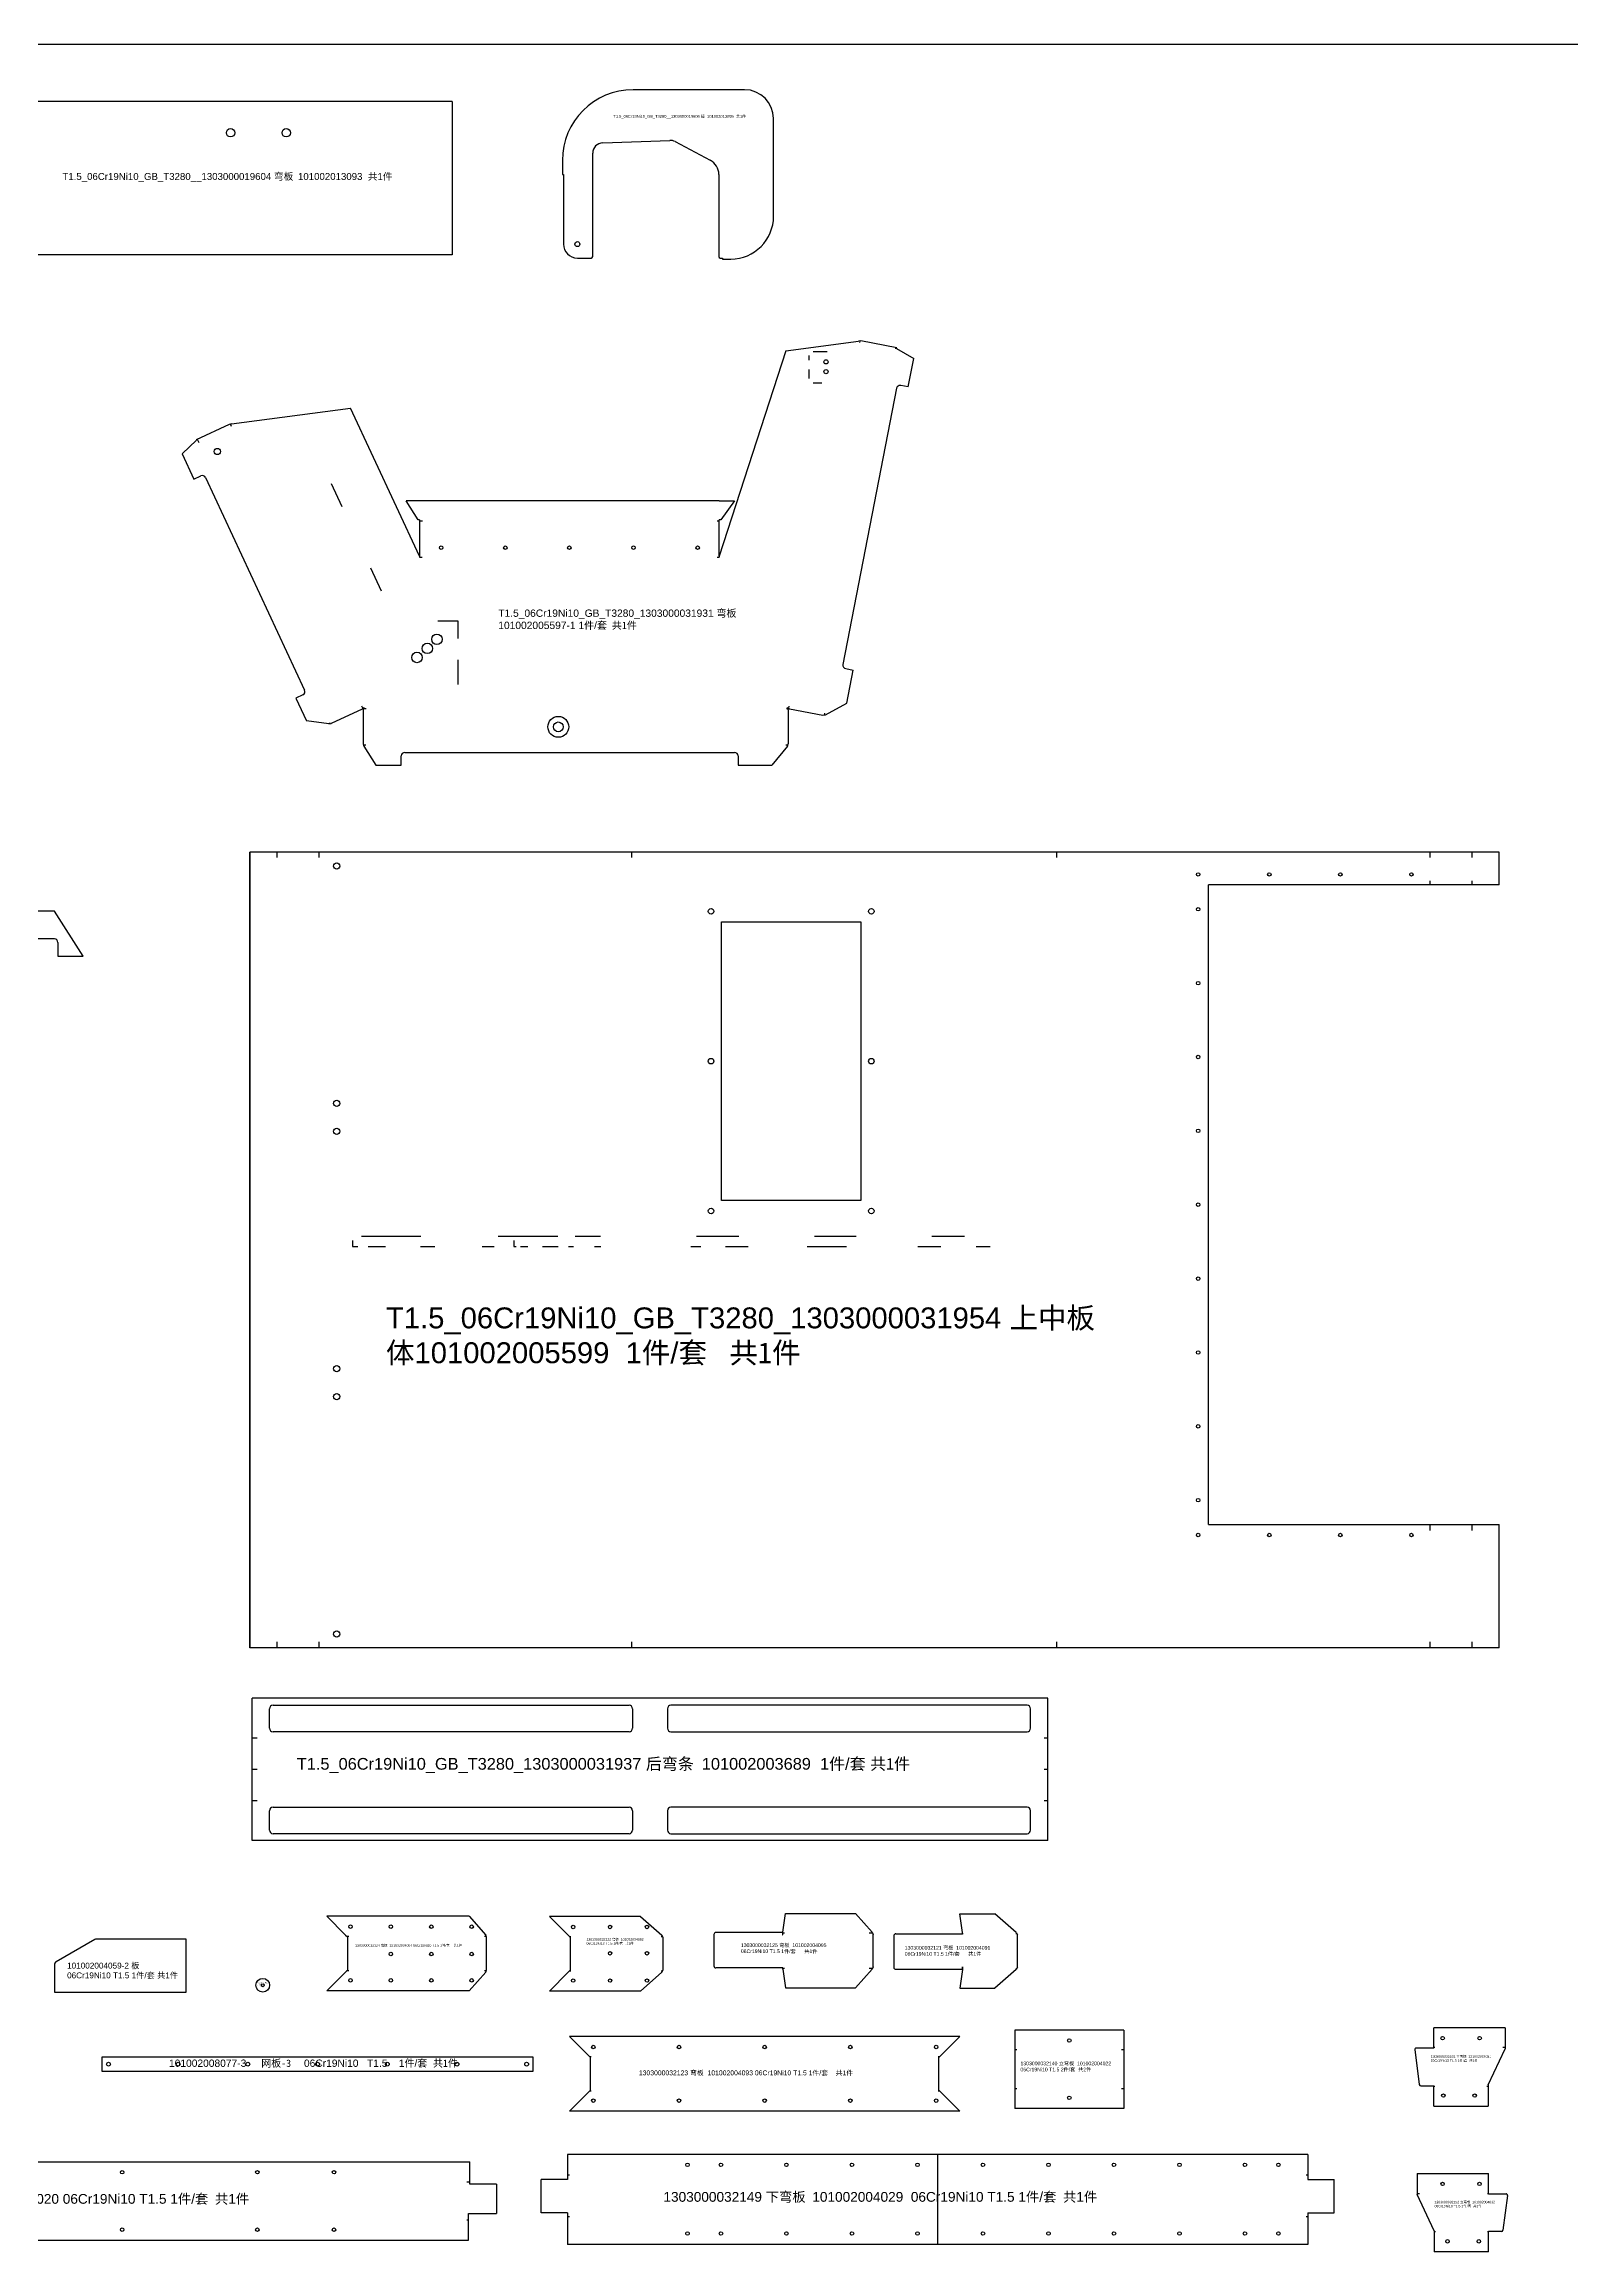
# Model space of a CAD drawing. Extents: x -15495 to 21573, y -5484 to 3275.
# Drawn here: x -3568 to -1376, y -578 to 2590 of the extents above; entities that cross this region are included whole.
import ezdxf

# ---------------------------------------------------------------- set-up
doc = ezdxf.new("R2010")
doc.units = 0
doc.header["$MEASUREMENT"] = 0
doc.linetypes.add('CENTERX2', pattern=[20.32, 12.7, -2.54, 2.54, -2.54])
doc.layers.get('0').update_dxf_attribs({"linetype": 'CONTINUOUS'})
doc.layers.add('S1', color=7, linetype='CONTINUOUS')
doc.styles.get("Standard").update_dxf_attribs({"font": 'arial.ttf'})

# ---------------------------------------------------------------- blocks, each defined once
blk = doc.blocks.new('1303000019604_弯板_101002013')
at = {"color": 7, "linetype": 'CONTINUOUS'}
for p, q in [((-24.9, -239.5), (-24.9, -459.5)), ((623.9, -239.5), (-24.9, -239.5)), ((623.9, -239.5), (623.9, -459.5)), ((623.9, -459.5), (-24.9, -459.5))]:
    blk.add_line(p, q, dxfattribs=at)
for centre in [(305.9, -284.5), (385.9, -284.5)]:
    blk.add_circle(centre, 6, dxfattribs=at)
at = {"layer": 'S1', "color": 3, "insert": (301.5, -348.6), "char_height": 9.92, "width": 487.13, "attachment_point": 5}
blk.add_mtext('T1.5_06Cr19Ni10_GB_T3280__1303000019604 {\\fSimSun|b0|i0|c134|p54;弯板 }101002013093  {\\fSimSun|b0|i0|c134|p54;共}1{\\fSimSun|b0|i0|c134|p54;件}', dxfattribs=at)
blk = doc.blocks.new('1303000019606_板_1010020130')
at = {"color": 7, "linetype": 'CONTINUOUS'}
for p, q in [((60, 121.5), (-100, 121.5)), ((101.5, -60), (101.5, 80)), ((-143.5, 45.4), (-47.3, 48.8)), ((-39.8, 47), (10.7, 20.3)), ((-201.5, 20), (-201.5, 0)), ((-201.5, 0), (-200, 0)), ((-200, 0), (-200, -100)), ((-158, -118), (-158, 30.4)), ((23, 0), (23, -118)), ((-180, -120), (-160, -120)), ((25, -120), (28, -120)), ((28, -120), (28, -121.5)), ((28, -121.5), (40, -121.5))]:
    blk.add_line(p, q, dxfattribs=at)
blk.add_circle((-180, -100), 3.5, dxfattribs=at)
for centre, radius, start, end in [((-100, 20), 101.5, 90, 180), ((60, 80), 41.5, 0, 90), ((-143, 30.4), 15, 91.9973, 180), ((-46.8, 33.8), 15, 62.14, 91.9973), ((0, 0), 23, 0, 62.14), ((40, -60), 61.5, 270, 0), ((-180, -100), 20, 180, 270), ((-160, -118), 2, 270, 0), ((25, -118), 2, 180, 270)]:
    blk.add_arc(centre, radius, start, end, dxfattribs=at)
at = {"layer": 'S1', "color": 3, "insert": (-33.1, 82.7), "char_height": 4.1, "width": 196.045, "attachment_point": 5}
blk.add_mtext('T1.5_06Cr19Ni10_GB_T3280__1303000019606 {\\fSimSun|b0|i0|c134|p54;板 }101002013095  {\\fSimSun|b0|i0|c134|p54;共}1{\\fSimSun|b0|i0|c134|p54;件}', dxfattribs=at)
blk = doc.blocks.new('1303000031931_弯板_101002005')
at = {"color": 7, "linetype": 'CONTINUOUS'}
for p, q in [((2341.9, 671.2), (2246.1, 376.6)), ((2341.9, 671.2), (2446.1, 685)), ((2449.5, 685.4), (2446.1, 685)), ((2500.8, 675.4), (2449.5, 685.4)), ((2500.6, 674.4), (2500.8, 675.4)), ((2500.6, 674.4), (2525.3, 660.4)), ((2517.4, 619.4), (2525.3, 660.4)), ((2500.7, 617.5), (2423.7, 221.2)), ((2517.4, 619.4), (2506.6, 621.5)), ((1546.4, 566.3), (1717.2, 588.8)), ((1816.1, 376.6), (1717.2, 588.8)), ((1496.1, 542.9), (1475.3, 523.7)), ((1543.1, 565.8), (1495.7, 543.7)), ((1495.7, 543.7), (1496.1, 542.9)), ((1546.4, 566.3), (1543.1, 565.8)), ((1475.3, 523.7), (1492.4, 487.1)), ((1492.4, 487.1), (1502.3, 491.7)), ((1509, 489.3), (1651.1, 184.4)), ((1814.3, 429), (1797.1, 456)), ((2246.1, 456), (1797.1, 456)), ((2246.1, 456), (2267.9, 456)), ((2267.9, 456), (2248.3, 429)), ((1816.1, 429), (1814.3, 429)), ((1816.1, 429), (1816.1, 376.6)), ((2248.3, 429), (2246.1, 429)), ((2246.1, 376.6), (2246.1, 429)), ((2427.6, 215.3), (2438.4, 213.2)), ((2429.2, 165.6), (2438.4, 213.2)), ((1648.7, 177.8), (1638.7, 173.1)), ((1638.7, 173.1), (1654.1, 140.2)), ((1733.6, 157.2), (1736.1, 159.4)), ((1736.1, 159.4), (1735.2, 156.2)), ((2344, 159.4), (2346.9, 157.6)), ((2345.1, 156.2), (2344, 159.4)), ((2398.4, 148.9), (2429.2, 165.6)), ((1685.8, 136), (1654.1, 140.2)), ((1685.8, 136), (1689.2, 136.5)), ((1733.6, 157.2), (1689.2, 136.5)), ((1735.2, 156.2), (1735.2, 107.2)), ((2345.1, 156.2), (2345.1, 107.2)), ((2346.9, 157.6), (2395, 148.3)), ((2395, 148.3), (2398.4, 148.9)), ((1735.2, 107.2), (1736.2, 103.9)), ((1736.2, 103.9), (1753.4, 76.9)), ((2343.9, 103.9), (2321.6, 76.9)), ((2343.9, 103.9), (2345.1, 107.2)), ((1753.4, 76.9), (1789.8, 76.9)), ((1789.8, 76.9), (1789.8, 89.9)), ((1794.8, 94.9), (2268.1, 94.9)), ((2273.1, 89.9), (2273.1, 76.9)), ((2273.1, 76.9), (2321.6, 76.9))]:
    blk.add_line(p, q, dxfattribs=at)
at = {"color": 6, "linetype": 'CONTINUOUS'}
for p, q in [((2380.8, 670.4), (2400.9, 670.4)), ((2447.8, 685.2), (2447.4, 683.1)), ((2499.2, 675.7), (2498.9, 674.2)), ((2374.8, 664.4), (2374.8, 657.7)), ((2374.8, 644.7), (2374.8, 631.4)), ((2380.8, 625.4), (2393.3, 625.4)), ((1497.2, 544.4), (1499.4, 539.7)), ((1546.2, 562.9), (1544.7, 566.1)), ((1689.4, 480.9), (1704.8, 447.9)), ((1816.1, 427.4), (1820.5, 427.4)), ((2243, 427.4), (2246.1, 427.4)), ((1745.9, 359.8), (1761.2, 326.8)), ((1816.1, 375.2), (1819.9, 375.2)), ((2243.2, 375.2), (2246.1, 375.2)), ((1842.5, 283.9), (1871, 283.9)), ((1871, 283.9), (1871, 258.3)), ((1734.9, 158.3), (1733.4, 161.4)), ((2346, 161.6), (2345.4, 158.5)), ((1686.7, 138.1), (1687.5, 136.3)), ((1739.7, 157.8), (1735.7, 157.8)), ((2344.6, 157.8), (2342.5, 157.8)), ((2397.3, 151.5), (2396.7, 148.6)), ((1738.9, 105.6), (1735.7, 105.6)), ((2344.5, 105.6), (2341.9, 105.6))]:
    blk.add_line(p, q, dxfattribs=at)
at = {"color": 1}
for p, q in [((1816.1, 376.6), (1816.1, 375.2)), ((2246.1, 376.6), (2246.1, 375.2))]:
    blk.add_line(p, q, dxfattribs=at)
at = {"color": 6}
blk.add_line((1871, 227.8), (1871, 192.7), dxfattribs=at)
at = {"color": 7, "linetype": 'CONTINUOUS'}
for centre, radius in [((2399.3, 655.4), 3), ((2399.3, 641.4), 3), ((1526, 526.8), 4.5), ((1847.1, 388.8), 2.5), ((1939.1, 388.8), 2.5), ((2031.1, 388.8), 2.5), ((2123.1, 388.8), 2.5), ((2215.1, 388.8), 2.5), ((1841, 257.3), 7.5), ((1812.4, 231.3), 7.5), ((1827.3, 244.3), 7.5), ((2015.2, 131.7), 7)]:
    blk.add_circle(centre, radius, dxfattribs=at)
at = {"color": 6}
blk.add_circle((2015.2, 131.7), 15, dxfattribs=at)
at = {"color": 7, "linetype": 'CONTINUOUS'}
for centre, start, end in [((2505.6, 616.6), 79, 169), ((1504.4, 487.2), 25, 115), ((2428.6, 220.2), 169, 259), ((1646.6, 182.3), 295, 25), ((1794.8, 89.9), 90, 180), ((2268.1, 89.9), 0, 90)]:
    blk.add_arc(centre, 5, start, end, dxfattribs=at)
at = {"color": 3, "insert": (1929.1, 300.1), "char_height": 10.5, "width": 348.156, "attachment_point": 1}
blk.add_mtext('T1.5_06Cr19Ni10_GB_T3280_1303000031931 {\\fSimSun|b0|i0|c134|p2;弯板 }101002005597-1 1{\\fSimSun|b0|i0|c134|p2;件}/{\\fSimSun|b0|i0|c134|p2;套 共1件}', dxfattribs=at)
blk = doc.blocks.new('1303000031919_弯板_101002005')
at = {"color": 7, "linetype": 'CONTINUOUS'}
for p, q in [((261.1, -378.3), (301.1, -378.3)), ((261.1, -437.3), (261.1, -378.3)), ((301.1, -378.3), (301.1, -437.3)), ((386.1, -437.3), (386.1, -378.3)), ((386.1, -378.3), (426.1, -378.3)), ((426.1, -378.3), (426.1, -437.3)), ((511.1, -437.3), (511.1, -378.3)), ((511.1, -378.3), (551.1, -378.3)), ((551.1, -378.3), (551.1, -437.3)), ((181.1, -434), (127.6, -499)), ((260.8, -434), (181.1, -434)), ((260.8, -434), (260.8, -437.3)), ((301.4, -437.3), (301.4, -434)), ((385.8, -434), (301.4, -434)), ((385.8, -434), (385.8, -437.3)), ((426.4, -437.3), (426.4, -434)), ((510.8, -434), (426.4, -434)), ((510.8, -434), (510.8, -437.3)), ((654.5, -434), (551.4, -434)), ((551.4, -437.3), (551.4, -434)), ((696, -498.9), (654.5, -434)), ((654.5, -474), (181.1, -474)), ((127.6, -499), (176.1, -499)), ((176.1, -479), (176.1, -499)), ((659.5, -479), (659.5, -498.9)), ((659.5, -498.9), (696, -498.9))]:
    blk.add_line(p, q, dxfattribs=at)
at = {"color": 6, "linetype": 'CONTINUOUS'}
for p, q in [((301.1, -435.4), (261.1, -435.4)), ((426.1, -435.4), (386.1, -435.4)), ((551.1, -435.4), (511.1, -435.4))]:
    blk.add_line(p, q, dxfattribs=at)
at = {"color": 7, "linetype": 'CONTINUOUS'}
for centre, radius, start, end in [((261, -437.3), 0.15, 180, 0), ((301.3, -437.3), 0.15, 180, 0), ((386, -437.3), 0.15, 180, 0), ((426.3, -437.3), 0.15, 180, 0), ((511, -437.3), 0.15, 180, 0), ((551.3, -437.3), 0.15, 180, 0), ((181.1, -479), 5, 90, 180), ((654.5, -479), 5, 0, 90)]:
    blk.add_arc(centre, radius, start, end, dxfattribs=at)
at = {"color": 3, "insert": (236.4, -450.2), "char_height": 5.25, "width": 318.191, "attachment_point": 1}
blk.add_mtext('T1.5_06Cr19Ni10_GB_T3280_1303000031919 {\\fSimSun|b0|i0|c134|p2;弯板 }101002005595-3 1{\\fSimSun|b0|i0|c134|p2;件}/{\\fSimSun|b0|i0|c134|p2;套 共}1{\\fSimSun|b0|i0|c134|p2;件}', dxfattribs=at)
blk = doc.blocks.new('1303000031954_上中板体_1010020')
at = {"color": 7, "linetype": 'CONTINUOUS'}
for p, q in [((810592.5, 1288356.1), (810592.5, 1287214.1)), ((810592.5, 1287214.1), (810592.5, 1288356.1)), ((810592.5, 1287214.1), (810592.5, 1288356.1)), ((812385.7, 1288356.1), (810592.5, 1288356.1)), ((812385.7, 1288309.1), (812385.7, 1288356.1)), ((811968.6, 1287391.1), (811968.6, 1288309.1)), ((812385.7, 1288309.1), (811968.6, 1288309.1)), ((811269.6, 1287856.1), (811269.6, 1288256.1)), ((811269.6, 1288256.1), (811469.6, 1288256.1)), ((811469.6, 1288256.1), (811469.6, 1287856.1)), ((811469.6, 1287856.1), (811269.6, 1287856.1)), ((811968.6, 1287391.1), (812385.7, 1287391.1)), ((812385.7, 1287214.1), (812385.7, 1287391.1)), ((812385.7, 1287214.1), (810592.5, 1287214.1))]:
    blk.add_line(p, q, dxfattribs=at)
at = {"color": 6, "linetype": 'CENTERX2'}
for p, q in [((810631.6, 1288356.1), (810631.6, 1288348.2)), ((810691.5, 1288356.1), (810691.5, 1288348.2)), ((811140.4, 1288356.1), (811140.4, 1288348.2)), ((811750.8, 1288348.2), (811750.8, 1288356.1)), ((812286.4, 1288348.2), (812286.4, 1288356.1)), ((812346.6, 1288348.2), (812346.6, 1288356.1)), ((812286.4, 1288309.1), (812286.4, 1288314.7)), ((812346.6, 1288309.1), (812346.6, 1288314.7)), ((812286.4, 1287382.4), (812286.4, 1287391.1)), ((812346.6, 1287382.4), (812346.6, 1287391.1)), ((810631.6, 1287222.7), (810631.6, 1287214.1)), ((810691.5, 1287222.7), (810691.5, 1287214.1)), ((811140.4, 1287222.7), (811140.4, 1287214.1)), ((811750.8, 1287214.1), (811750.8, 1287222.7)), ((812286.4, 1287214.1), (812286.4, 1287222.7)), ((812346.6, 1287214.1), (812346.6, 1287222.7))]:
    blk.add_line(p, q, dxfattribs=at)
at = {"color": 6, "linetype": 'CONTINUOUS'}
for p, q in [((810740, 1287799), (810740, 1287790.1)), ((810740, 1287790.1), (810747.7, 1287790.1)), ((810753.1, 1287805.1), (810838.3, 1287805.1)), ((810762.5, 1287790.1), (810787.3, 1287790.1)), ((810837.8, 1287790.1), (810858, 1287790.1)), ((810926.3, 1287790.1), (810943.4, 1287790.1)), ((810949.1, 1287805.1), (811034.9, 1287805.1)), ((810971.5, 1287799), (810971.5, 1287790.1)), ((810971.5, 1287790.1), (810974.7, 1287790.1)), ((810977, 1287805.1), (811013, 1287805.1)), ((810981, 1287790.1), (810991.5, 1287790.1)), ((811012.8, 1287790.1), (811021.3, 1287790.1)), ((811013.7, 1287790.1), (811035.2, 1287790.1)), ((811050.2, 1287790.1), (811057.4, 1287790.1)), ((811059.8, 1287805.1), (811096.1, 1287805.1)), ((811087.1, 1287790.1), (811096.2, 1287790.1)), ((811225.4, 1287790.1), (811240, 1287790.1)), ((811233.9, 1287805.1), (811294.5, 1287805.1)), ((811275.4, 1287790.1), (811307.9, 1287790.1)), ((811392.4, 1287790.1), (811449.1, 1287790.1)), ((811403.2, 1287805.1), (811463, 1287805.1)), ((811551.1, 1287790.1), (811584.2, 1287790.1)), ((811571.2, 1287805.1), (811618.4, 1287805.1)), ((811635.1, 1287790.1), (811655.3, 1287790.1))]:
    blk.add_line(p, q, dxfattribs=at)
at = {"color": 7, "linetype": 'CONTINUOUS'}
for centre, radius in [((810717.4, 1288336.1), 4.5), ((811953.6, 1288324.1), 2.5), ((812055.6, 1288324.1), 2.5), ((812157.6, 1288324.1), 2.5), ((812259.6, 1288324.1), 2.5), ((811254.6, 1288271.1), 4), ((811484.6, 1288271.1), 4), ((811953.6, 1288274.1), 2.5), ((811953.6, 1288168.1), 2.5), ((811254.6, 1288056.1), 4), ((811484.6, 1288056.1), 4), ((811953.6, 1288062.1), 2.5), ((810717.4, 1287995.5), 4.5), ((810717.4, 1287955.5), 4.5), ((811953.6, 1287956.1), 2.5), ((811953.6, 1287850.1), 2.5), ((811254.6, 1287841.1), 4), ((811484.6, 1287841.1), 4), ((811953.6, 1287744.1), 2.5), ((811953.6, 1287638.1), 2.5), ((810717.4, 1287614.8), 4.5), ((810717.4, 1287574.8), 4.5), ((811953.6, 1287532.1), 2.5), ((811953.6, 1287426.1), 2.5), ((811953.6, 1287376.1), 2.5), ((812055.6, 1287376.1), 2.5), ((812157.6, 1287376.1), 2.5), ((812259.6, 1287376.1), 2.5), ((810717.4, 1287234.1), 4.5)]:
    blk.add_circle(centre, radius, dxfattribs=at)
at = {"color": 1, "insert": (810788.1, 1287702.7), "char_height": 30, "width": 1014.996, "attachment_point": 1}
blk.add_mtext('{\\C3;T1.5_06Cr19Ni10_GB_T3280_1303000031954 \\fSimSun|b0|i0|c134|p54;上中板体\\fArial|b0|i0|c0|p34;101002005599  1\\fSimSun|b0|i0|c134|p54;件\\fArial|b0|i0|c0|p34;/\\fSimSun|b0|i0|c134|p54;套 \\fArial|b0|i0|c0|p34; \\fSimSun|b0|i0|c134|p54;共1件}', dxfattribs=at)
blk = doc.blocks.new('1303000031937_后弯条_10100200')
at = {"color": 7, "linetype": 'CONTINUOUS'}
for p, q in [((814098.9, 1289405.5), (812956.9, 1289405.5)), ((812956.9, 1289201.2), (812956.9, 1289405.5)), ((814098.9, 1289201.2), (814098.9, 1289405.5)), ((812981.9, 1289362.5), (812981.9, 1289390.5)), ((812986.9, 1289395.5), (813497.9, 1289395.5)), ((813502.9, 1289390.5), (813502.9, 1289362.5)), ((813552.9, 1289390.5), (813552.9, 1289362.5)), ((814068.9, 1289395.5), (813557.9, 1289395.5)), ((814073.9, 1289362.5), (814073.9, 1289390.5)), ((813497.9, 1289357.5), (812986.9, 1289357.5)), ((813557.9, 1289357.5), (814068.9, 1289357.5)), ((812986.9, 1289249.2), (813497.9, 1289249.2)), ((814068.9, 1289249.2), (813557.9, 1289249.2)), ((812981.9, 1289216.2), (812981.9, 1289244.2)), ((813502.9, 1289244.2), (813502.9, 1289216.2)), ((813552.9, 1289244.2), (813552.9, 1289216.2)), ((814073.9, 1289216.2), (814073.9, 1289244.2)), ((814098.9, 1289201.2), (812956.9, 1289201.2)), ((813497.9, 1289211.2), (812986.9, 1289211.2)), ((813557.9, 1289211.2), (814068.9, 1289211.2))]:
    blk.add_line(p, q, dxfattribs=at)
at = {"color": 6, "linetype": 'CENTERX2'}
for p, q in [((812964.1, 1289348.4), (812956.9, 1289348.4)), ((814098.9, 1289348.4), (814093.5, 1289348.4)), ((812964.1, 1289303.3), (812956.9, 1289303.3)), ((814098.9, 1289303.3), (814093.5, 1289303.3)), ((812964.1, 1289258.3), (812956.9, 1289258.3)), ((814098.9, 1289258.3), (814093.5, 1289258.3))]:
    blk.add_line(p, q, dxfattribs=at)
at = {"color": 7, "linetype": 'CONTINUOUS'}
for centre, start, end in [((812986.9, 1289390.5), 90, 180), ((813497.9, 1289390.5), 0, 90), ((813557.9, 1289390.5), 90, 180), ((814068.9, 1289390.5), 0, 90), ((812986.9, 1289362.5), 180, 270), ((813497.9, 1289362.5), 270, 0), ((813557.9, 1289362.5), 180, 270), ((814068.9, 1289362.5), 270, 0), ((812986.9, 1289244.2), 90, 180), ((813497.9, 1289244.2), 0, 90), ((813557.9, 1289244.2), 90, 180), ((814068.9, 1289244.2), 0, 90), ((812986.9, 1289216.2), 180, 270), ((813497.9, 1289216.2), 270, 0), ((813557.9, 1289216.2), 180, 270), ((814068.9, 1289216.2), 270, 0)]:
    blk.add_arc(centre, 5, start, end, dxfattribs=at)
at = {"color": 3, "insert": (813021, 1289319.8), "char_height": 16.8, "width": 1034.421, "attachment_point": 1}
blk.add_mtext('T1.5_06Cr19Ni10_GB_T3280_1303000031937 {\\fSimSun|b0|i0|c134|p54;后弯条 }101002003689  1{\\fSimSun|b0|i0|c134|p54;件}/{\\fSimSun|b0|i0|c134|p54;套} {\\fSimSun|b0|i0|c134|p54;共1件}', dxfattribs=at)
blk = doc.blocks.new('DWG合并192101002008077-3_网板-')
at = {"color": 7, "linetype": 'CONTINUOUS'}
for p, q in [((-6384.4, 1590), (-6384.4, 1570)), ((-5765.4, 1590), (-6384.4, 1590)), ((-5765.4, 1570), (-5765.4, 1590)), ((-6384.4, 1570), (-5765.4, 1570))]:
    blk.add_line(p, q, dxfattribs=at)
for centre in [(-6374.9, 1580), (-6274.9, 1580), (-6174.9, 1580), (-6074.9, 1580), (-5974.9, 1580), (-5874.9, 1580), (-5774.9, 1580)]:
    blk.add_circle(centre, 2.75, dxfattribs=at)
at = {"color": 3, "insert": (-6288.1, 1586.7), "char_height": 10.5, "width": 424.733, "attachment_point": 1}
blk.add_mtext('101002008077-3{\\fSimSun|b0|i0|c134|p2;   网板-3  } 06Cr19Ni10   T1.5    1{\\fSimSun|b0|i0|c134|p2;件}/{\\fSimSun|b0|i0|c134|p2;套}  {\\fSimSun|b0|i0|c134|p2;共1件}', dxfattribs=at)
blk = doc.blocks.new('DWG合并78101002004059-2_板_06')
at = {"color": 7, "linetype": 'CONTINUOUS'}
for p, q in [((-5200.8, 3331), (-5256.1, 3299.1)), ((-5069.6, 3331.7), (-5198.3, 3331.7)), ((-5069.6, 3255.7), (-5069.6, 3331.7)), ((-5258.6, 3294.8), (-5258.6, 3255.7)), ((-5258.6, 3255.7), (-5069.6, 3255.7))]:
    blk.add_line(p, q, dxfattribs=at)
for centre, start, end in [((-5198.3, 3326.7), 90, 120), ((-5253.6, 3294.8), 120, 180)]:
    blk.add_arc(centre, 5, start, end, dxfattribs=at)
at = {"color": 3, "insert": (-5240.5, 3297.8), "char_height": 8.4, "width": 162.125, "attachment_point": 1}
blk.add_mtext('101002004059-2 {\\fSimSun|b0|i0|c134|p54;板} 06Cr19Ni10 T1.5 1{\\fSimSun|b0|i0|c134|p54;件}/{\\fSimSun|b0|i0|c134|p54;套} {\\fSimSun|b0|i0|c134|p54;共}1{\\fSimSun|b0|i0|c134|p54;件}', dxfattribs=at)
blk = doc.blocks.new('DWG合并107101002004147_垫圈4_0')
at = {"color": 7, "linetype": 'CONTINUOUS'}
for radius in [9.8, 2.15]:
    blk.add_circle((-4893.7, 3446.8), radius, dxfattribs=at)
at = {"color": 3, "insert": (-4901.1, 3451.1), "char_height": 1.008, "width": 15.793, "attachment_point": 1}
blk.add_mtext('101002004147 {\\fSimSun|b0|i0|c134|p2;垫圈4} 06Cr19Ni10 T1.5 1{\\fSimSun|b0|i0|c134|p2;件}/{\\fSimSun|b0|i0|c134|p2;套} {\\fSimSun|b0|i0|c134|p2;共}32{\\fSimSun|b0|i0|c134|p2;件}', dxfattribs=at)
blk = doc.blocks.new('1303000032124_弯板_101002004')
at = {"color": 7, "linetype": 'CONTINUOUS'}
for p, q in [((4.5, -78.5), (-22.5, -51.5)), ((181.9, -51.5), (-22.5, -51.5)), ((181.9, -51.5), (205.6, -78.5)), ((4.5, -78.5), (7.5, -81.7)), ((7.5, -128.2), (7.5, -81.7)), ((206.9, -81.7), (205.6, -78.5)), ((206.9, -128.2), (206.9, -81.7)), ((-22.5, -158.5), (4.5, -131.5)), ((7.5, -128.2), (4.5, -131.5)), ((205.6, -131.5), (181.9, -158.5)), ((205.6, -131.5), (206.9, -128.2)), ((181.9, -158.5), (-22.5, -158.5))]:
    blk.add_line(p, q, dxfattribs=at)
at = {"color": 6, "linetype": 'CONTINUOUS'}
for p, q in [((6, -80.1), (9, -80.1)), ((203.6, -80.1), (206.2, -80.1)), ((9, -129.8), (6, -129.8)), ((206.2, -129.8), (203.6, -129.8))]:
    blk.add_line(p, q, dxfattribs=at)
at = {"color": 7, "linetype": 'CONTINUOUS'}
for centre in [(11.5, -66.5), (69.5, -66.5), (127.5, -66.5), (185.5, -66.5), (69.5, -105.7), (127.5, -105.7), (185.5, -105.7), (11.5, -143.5), (69.5, -143.5), (127.5, -143.5), (185.5, -143.5)]:
    blk.add_circle(centre, 2.5, dxfattribs=at)
at = {"color": 3, "insert": (18.2, -91.6), "char_height": 3.5, "width": 178.73, "attachment_point": 1}
blk.add_mtext('1303000032124 {\\fSimSun|b0|i0|c134|p2;弯板 }101002004094 06Cr19Ni10 T1.5 1{\\fSimSun|b0|i0|c134|p2;件}/{\\fSimSun|b0|i0|c134|p2;套  共1件}', dxfattribs=at)
blk = doc.blocks.new('1303000032125_弯板_101002004')
at = {"color": 7, "linetype": 'CONTINUOUS'}
for p, q in [((-15.1, 26.5), (-11.5, 53.5)), ((-11.5, 53.5), (89.2, 53.5)), ((112.8, 26.5), (89.2, 53.5)), ((-114.2, 23.2), (-114.2, -21.8)), ((-15.6, 26.2), (-111.2, 26.2)), ((-15.6, 26.2), (-15.6, 22.9)), ((-15.2, 23.2), (-15.1, 26.5)), ((-15.2, 22.9), (-15.2, 23.2)), ((112.8, 26.5), (114.2, 23.2)), ((114.2, -23.2), (114.2, 23.2)), ((-15.2, -24.8), (-111.2, -24.8)), ((-15.1, -26.5), (-15.2, -24.8)), ((-15.1, -26.5), (-11.5, -53.5)), ((112.8, -26.5), (89.2, -53.5)), ((114.2, -23.2), (112.8, -26.5)), ((-11.5, -53.5), (89.2, -53.5))]:
    blk.add_line(p, q, dxfattribs=at)
at = {"color": 6, "linetype": 'CONTINUOUS'}
for p, q in [((-12.8, 24.9), (-15.2, 24.9)), ((113.5, 24.9), (108.8, 24.9)), ((-15.2, -24.9), (-12.8, -24.9)), ((108.8, -24.9), (113.5, -24.9))]:
    blk.add_line(p, q, dxfattribs=at)
at = {"color": 7, "linetype": 'CONTINUOUS'}
for centre, radius, start, end in [((-111.2, 23.2), 3, 90, 180), ((-15.4, 22.9), 0.15, 180, 0), ((-111.2, -21.8), 3, 180, 270)]:
    blk.add_arc(centre, radius, start, end, dxfattribs=at)
at = {"color": 3, "insert": (-75.5, 10.5), "char_height": 5.25, "width": 142.988, "attachment_point": 1}
blk.add_mtext('1303000032125 {\\fSimSun|b0|i0|c134|p2;弯板 }101002004095 06Cr19Ni10 T1.5 1{\\fSimSun|b0|i0|c134|p2;件}/{\\fSimSun|b0|i0|c134|p2;套   共1件}', dxfattribs=at)
blk = doc.blocks.new('1303000032123_弯板_101002004')
at = {"color": 7, "linetype": 'CONTINUOUS'}
for p, q in [((191.1, -276.2), (218.1, -303.2)), ((751.1, -276.2), (191.1, -276.2)), ((751.1, -276.2), (724.1, -303.2)), ((218.1, -303.2), (221.1, -306.4)), ((221.1, -352.9), (221.1, -306.4)), ((721.1, -306.4), (724.1, -303.2)), ((721.1, -352.9), (721.1, -306.4)), ((218.1, -356.1), (191.1, -383.1)), ((221.1, -352.9), (218.1, -356.1)), ((724.1, -356.1), (721.1, -352.9)), ((724.1, -356.1), (751.1, -383.1)), ((751.1, -383.1), (191.1, -383.1))]:
    blk.add_line(p, q, dxfattribs=at)
at = {"color": 6, "linetype": 'CONTINUOUS'}
for p, q in [((219.6, -304.8), (222.3, -304.8)), ((720.2, -304.8), (722.6, -304.8)), ((222.3, -354.5), (219.6, -354.5)), ((722.6, -354.5), (720.2, -354.5))]:
    blk.add_line(p, q, dxfattribs=at)
at = {"color": 7, "linetype": 'CONTINUOUS'}
for centre in [(225.1, -291.2), (348.1, -291.2), (471.1, -291.2), (594.1, -291.2), (717.1, -291.2), (225.1, -368.1), (348.1, -368.1), (471.1, -368.1), (594.1, -368.1), (717.1, -368.1)]:
    blk.add_circle(centre, 2.5, dxfattribs=at)
at = {"color": 3, "insert": (290.6, -324.7), "char_height": 7, "width": 359.921, "attachment_point": 1}
blk.add_mtext('1303000032123 {\\fSimSun|b0|i0|c134|p2;弯板 }101002004093 06Cr19Ni10 T1.5 1{\\fSimSun|b0|i0|c134|p2;件}/{\\fSimSun|b0|i0|c134|p2;套  共1件}', dxfattribs=at)
blk = doc.blocks.new('1303000032121_弯板_101002004')
at = {"color": 7, "linetype": 'CONTINUOUS'}
for p, q in [((9.9, 26.5), (6.3, 53.5)), ((6.3, 53.5), (56.3, 53.5)), ((87.1, 26.5), (56.3, 53.5)), ((-88.8, 21.8), (-88.8, -23.2)), ((-85.8, 24.8), (10, 24.8)), ((10, 24.8), (9.9, 26.5)), ((87.1, 26.5), (88.8, 23.2)), ((88.8, -23.2), (88.8, 23.2)), ((-85.8, -26.2), (9.8, -26.2)), ((9.9, -26.5), (6.3, -53.5)), ((9.8, -22.9), (9.8, -26.2)), ((9.9, -26.5), (10.1, -23.2)), ((10.1, -23.2), (10.1, -22.9)), ((87.1, -26.5), (56.3, -53.5)), ((88.8, -23.2), (87.1, -26.5)), ((6.3, -53.5), (56.3, -53.5))]:
    blk.add_line(p, q, dxfattribs=at)
at = {"color": 6, "linetype": 'CONTINUOUS'}
for p, q in [((10.8, 24.9), (10, 24.9)), ((88, 24.9), (86.4, 24.9)), ((10, -24.9), (10.8, -24.9)), ((86.4, -24.9), (88, -24.9))]:
    blk.add_line(p, q, dxfattribs=at)
at = {"color": 7, "linetype": 'CONTINUOUS'}
for centre, radius, start, end in [((-85.8, 21.8), 3, 90, 180), ((-85.8, -23.2), 3, 180, 270), ((9.9, -22.9), 0.15, 0, 180)]:
    blk.add_arc(centre, radius, start, end, dxfattribs=at)
at = {"color": 3, "insert": (-73, 7.3), "char_height": 5.25, "width": 137.266, "attachment_point": 1}
blk.add_mtext('1303000032121 {\\fSimSun|b0|i0|c134|p2;弯板 }101002004091 06Cr19Ni10 T1.5 1{\\fSimSun|b0|i0|c134|p2;件}/{\\fSimSun|b0|i0|c134|p2;套   共1件}', dxfattribs=at)
blk = doc.blocks.new('1303000032149_下弯板_10100200')
at = {"color": 7, "linetype": 'CONTINUOUS'}
for p, q in [((87.2, -368.6), (87.2, -404.8)), ((1149.2, -368.6), (87.2, -368.6)), ((1149.2, -368.6), (1149.2, -404.8)), ((87.2, -404.8), (49.2, -404.8)), ((49.2, -452.7), (49.2, -404.8)), ((1149.2, -404.8), (1187.2, -404.8)), ((1187.2, -452.7), (1187.2, -404.8)), ((87.2, -452.7), (49.2, -452.7)), ((87.2, -452.7), (87.2, -497.8)), ((1149.2, -452.7), (1187.2, -452.7)), ((1149.2, -452.7), (1149.2, -497.8)), ((1149.2, -497.8), (87.2, -497.8))]:
    blk.add_line(p, q, dxfattribs=at)
at = {"color": 1}
blk.add_line((618.2, -368.6), (618.2, -497.8), dxfattribs=at)
at = {"color": 6, "linetype": 'CONTINUOUS'}
for p, q in [((87.2, -397.8), (90.1, -397.8)), ((1147.1, -397.8), (1149.2, -397.8)), ((90.1, -458.4), (87.2, -458.4)), ((1149.2, -458.4), (1147.1, -458.4))]:
    blk.add_line(p, q, dxfattribs=at)
at = {"color": 7, "linetype": 'CONTINUOUS'}
for centre in [(259.2, -383.6), (307.2, -383.6), (401.2, -383.6), (495.2, -383.6), (589.2, -383.6), (683.2, -383.6), (777.2, -383.6), (871.2, -383.6), (965.2, -383.6), (1059.2, -383.6), (1107.2, -383.6), (259.2, -482.2), (307.2, -482.2), (401.2, -482.2), (495.2, -482.2), (589.2, -482.2), (683.2, -482.2), (777.2, -482.2), (871.2, -482.2), (965.2, -482.2), (1059.2, -482.2), (1107.2, -482.2)]:
    blk.add_circle(centre, 2.5, dxfattribs=at)
at = {"color": 3, "insert": (224.7, -422.6), "char_height": 14, "width": 752.67, "attachment_point": 1}
blk.add_mtext('1303000032149 {\\fSimSun|b0|i0|c134|p2;下弯板 }101002004029  06Cr19Ni10 T1.5 1{\\fSimSun|b0|i0|c134|p2;件}/{\\fSimSun|b0|i0|c134|p2;套 共}1{\\fSimSun|b0|i0|c134|p2;件}', dxfattribs=at)
blk = doc.blocks.new('1303000032138_中弯板_10100200')
at = {"color": 7, "linetype": 'CONTINUOUS'}
for p, q in [((-166, -619.5), (-166, -587.3)), ((-166, -587.3), (896, -587.3)), ((896, -619.5), (896, -587.3)), ((-204, -619.5), (-204, -661.5)), ((-204, -619.5), (-166, -619.5)), ((934, -619.5), (896, -619.5)), ((934, -619.5), (934, -661.5)), ((-164, -661.5), (-204, -661.5)), ((-164, -699.8), (-164, -661.5)), ((894, -661.5), (934, -661.5)), ((894, -699.8), (894, -661.5)), ((-164, -699.8), (894, -699.8))]:
    blk.add_line(p, q, dxfattribs=at)
at = {"color": 6, "linetype": 'CONTINUOUS'}
for p, q in [((-166, -615.9), (-163.3, -615.9)), ((891.6, -615.9), (896, -615.9)), ((-163.3, -671.2), (-164, -671.2)), ((894, -671.2), (891.6, -671.2))]:
    blk.add_line(p, q, dxfattribs=at)
at = {"color": 7, "linetype": 'CONTINUOUS'}
for centre in [(-101, -602.3), (9, -602.3), (203, -602.3), (397, -602.3), (591, -602.3), (701, -602.3), (-101, -684.8), (9, -684.8), (203, -684.8), (397, -684.8), (591, -684.8), (701, -684.8)]:
    blk.add_circle(centre, 2.5, dxfattribs=at)
at = {"color": 3, "insert": (-37.8, -633.5), "char_height": 14, "width": 725.41, "attachment_point": 1}
blk.add_mtext('1303000032138 {\\fSimSun|b0|i0|c134|p2;中弯板 }101002004020 06Cr19Ni10 T1.5 1{\\fSimSun|b0|i0|c134|p2;件}/{\\fSimSun|b0|i0|c134|p2;套 共}1{\\fSimSun|b0|i0|c134|p2;件}', dxfattribs=at)
blk = doc.blocks.new('1303000032140_立弯板_10100200')
at = {"color": 7, "linetype": 'CONTINUOUS'}
for p, q in [((222.2, -95.3), (66.2, -95.3)), ((66.2, -95.3), (66.2, -207.7)), ((222.2, -95.3), (222.2, -207.7)), ((222.2, -207.7), (66.2, -207.7))]:
    blk.add_line(p, q, dxfattribs=at)
at = {"color": 6, "linetype": 'CONTINUOUS'}
for p, q in [((69, -123.9), (66.2, -123.9)), ((222.2, -123.9), (219.2, -123.9)), ((66.2, -179.1), (69, -179.1)), ((219.2, -179.1), (222.2, -179.1))]:
    blk.add_line(p, q, dxfattribs=at)
at = {"color": 7, "linetype": 'CONTINUOUS'}
for centre in [(144.2, -110.3), (144.2, -192.7)]:
    blk.add_circle(centre, 2.5, dxfattribs=at)
at = {"color": 3, "insert": (74.1, -140.6), "char_height": 5.25, "width": 148.942, "attachment_point": 1}
blk.add_mtext('1303000032140 {\\fSimSun|b0|i0|c134|p2;立弯板 }101002004022 06Cr19Ni10 T1.5 2{\\fSimSun|b0|i0|c134|p2;件}/{\\fSimSun|b0|i0|c134|p2;套 共}2{\\fSimSun|b0|i0|c134|p2;件}', dxfattribs=at)
blk = doc.blocks.new('1303000032151_立弯板_10100200')
at = {"color": 7, "linetype": 'CONTINUOUS'}
for p, q in [((21.4, 53), (21.4, 82.2)), ((123.6, 82.2), (21.4, 82.2)), ((123.6, 82.2), (123.6, 52)), ((-6, 50.7), (0.5, 0.7)), ((21.4, 53), (-4.1, 53)), ((99.4, 0), (123.6, 52)), ((99.4, 0), (99.4, -30.2)), ((2.5, -1), (21.4, -1)), ((21.4, -30.2), (21.4, -1)), ((21.4, -30.2), (99.4, -30.2))]:
    blk.add_line(p, q, dxfattribs=at)
at = {"color": 6, "linetype": 'CONTINUOUS'}
for p, q in [((22.6, 53.6), (21.4, 53.6)), ((123.6, 53.6), (120.3, 53.6)), ((21.4, -1.6), (22.6, -1.6)), ((97.3, -1.6), (99.4, -1.6))]:
    blk.add_line(p, q, dxfattribs=at)
at = {"color": 7, "linetype": 'CONTINUOUS'}
for centre in [(34, 67.2), (87, 67.2), (35, -15.2), (80, -15.2)]:
    blk.add_circle(centre, 2.5, dxfattribs=at)
for centre, start, end in [((-4.1, 51), 90, 187.5), ((2.5, 1), 187.5, 270)]:
    blk.add_arc(centre, 2, start, end, dxfattribs=at)
at = {"color": 3, "insert": (16.9, 42.7), "char_height": 3.5, "width": 97.471, "attachment_point": 1}
blk.add_mtext('1303000032151 {\\fSimSun|b0|i0|c134|p2;立弯板 }101002004031 06Cr19Ni10 T1.5 1{\\fSimSun|b0|i0|c134|p2;件}/{\\fSimSun|b0|i0|c134|p2;套 共}1{\\fSimSun|b0|i0|c134|p2;件}', dxfattribs=at)
blk = doc.blocks.new('1303000032152_立弯板_10100200')
at = {"color": 7, "linetype": 'CONTINUOUS'}
for p, q in [((76.8, 68), (179.1, 68)), ((76.8, 68), (76.8, 37.7)), ((179.1, 38.7), (179.1, 68)), ((101.1, -14.3), (76.8, 37.7)), ((179.1, 38.7), (204.5, 38.7)), ((206.5, 36.5), (199.9, -13.5)), ((101.1, -14.3), (101.1, -44.5)), ((179.1, -44.5), (179.1, -15.3)), ((197.9, -15.3), (179.1, -15.3)), ((179.1, -44.5), (101.1, -44.5))]:
    blk.add_line(p, q, dxfattribs=at)
at = {"color": 6, "linetype": 'CONTINUOUS'}
for p, q in [((76.8, 39.4), (80.1, 39.4)), ((177.9, 39.4), (179.1, 39.4)), ((103.1, -15.9), (101.1, -15.9)), ((179.1, -15.9), (177.9, -15.9))]:
    blk.add_line(p, q, dxfattribs=at)
at = {"color": 7, "linetype": 'CONTINUOUS'}
for centre in [(113.4, 53), (166.4, 53), (120.4, -29.5), (165.4, -29.5)]:
    blk.add_circle(centre, 2.5, dxfattribs=at)
for centre, start, end in [((204.5, 36.7), 352.5, 90), ((197.9, -13.3), 270, 352.5)]:
    blk.add_arc(centre, 2, start, end, dxfattribs=at)
at = {"color": 3, "insert": (101.8, 28.7), "char_height": 3.5, "width": 97.471, "attachment_point": 1}
blk.add_mtext('1303000032152 {\\fSimSun|b0|i0|c134|p2;立弯板 }101002004032 06Cr19Ni10 T1.5 1{\\fSimSun|b0|i0|c134|p2;件}/{\\fSimSun|b0|i0|c134|p2;套 共}1{\\fSimSun|b0|i0|c134|p2;件}', dxfattribs=at)
blk = doc.blocks.new('1303000032122_弯板_101002004')
at = {"color": 7, "linetype": 'CONTINUOUS'}
for p, q in [((63.2, -149.3), (36.2, -122.3)), ((166.7, -122.3), (36.2, -122.3)), ((166.7, -122.3), (197.5, -149.3)), ((63.2, -149.3), (66.2, -152.6)), ((66.2, -199.1), (66.2, -152.6)), ((199.2, -152.6), (197.5, -149.3)), ((199.2, -199.1), (199.2, -152.6)), ((36.2, -229.3), (63.2, -202.3)), ((66.2, -199.1), (63.2, -202.3)), ((197.5, -202.3), (166.7, -229.3)), ((197.5, -202.3), (199.2, -199.1)), ((166.7, -229.3), (36.2, -229.3))]:
    blk.add_line(p, q, dxfattribs=at)
at = {"color": 6, "linetype": 'CONTINUOUS'}
for p, q in [((64.7, -150.9), (66.9, -150.9)), ((196.7, -150.9), (198.4, -150.9)), ((66.9, -200.7), (64.7, -200.7)), ((198.4, -200.7), (196.7, -200.7))]:
    blk.add_line(p, q, dxfattribs=at)
at = {"color": 7, "linetype": 'CONTINUOUS'}
for centre in [(70.2, -137.3), (123.2, -137.3), (176.2, -137.3), (123.2, -175.1), (176.2, -175.1), (70.2, -214.3), (123.2, -214.3), (176.2, -214.3)]:
    blk.add_circle(centre, 2.5, dxfattribs=at)
at = {"color": 3, "insert": (89.3, -153.4), "char_height": 3.5, "width": 93.803, "attachment_point": 1}
blk.add_mtext('1303000032122 {\\fSimSun|b0|i0|c134|p2;弯板 }101002004092 06Cr19Ni10 T1.5 1{\\fSimSun|b0|i0|c134|p2;件}/{\\fSimSun|b0|i0|c134|p2;套 共}1{\\fSimSun|b0|i0|c134|p2;件}', dxfattribs=at)

msp = doc.modelspace()

# ---------------------------------------------------------------- linework, layer by layer
at = {"color": 1}
msp.add_line((-15495.45919, 2589.60046), (21572.91335, 2589.60046), dxfattribs=at)

# ---------------------------------------------------------------- block references
for name, p in [('1303000019604_弯板_101002013', (-3606.68702, 2746.88167)), ('1303000019606_板_1010020130', (-2623.04901, 2402.69256)), ('1303000031919_弯板_101002005', (-4208.06722, 1779.63687)), ('1303000032122_弯板_101002004', (-2879.33316, 25.16131)), ('DWG合并78101002004059-2_板_06', (1705.17383, -3461.24864)), ('DWG合并107101002004147_垫圈4_0', (1639.128, -3642.56433)), ('DWG合并192101002008077-3_网板-', (2899.02241, -1889.13212)), ('1303000032152_立弯板_10100200', (-1674.9215, -533.89572))]:
    msp.add_blockref(name, p)
for name, p in [('1303000031931_弯板_101002005', (-4845.64582, 1478.23633)), ('1303000031954_上中板体_1010020', (-813865.81298, -1286925.89689)), ('1303000031937_后弯条_10100200', (-816226.74054, -1289189.51092)), ('1303000032125_弯板_101002004', (-2492.94797, -146.20562)), ('1303000032121_弯板_101002004', (-2260.31062, -146.74267)), ('1303000032124_弯板_101002004', (-3140.16595, -45.34504)), ('1303000032123_弯板_101002004', (-3005.37518, 6.66239)), ('1303000032140_立弯板_10100200', (-2241.3448, -164.76569)), ('1303000032151_立弯板_10100200', (-1595.40046, -338.96132)), ('1303000032149_下弯板_10100200', (-2904.27382, -69.89543)), ('1303000032138_中弯板_10100200', (-3853.30213, 138.13269))]:
    msp.add_blockref(name, p, dxfattribs=at)

doc.saveas('drawing.dxf')
